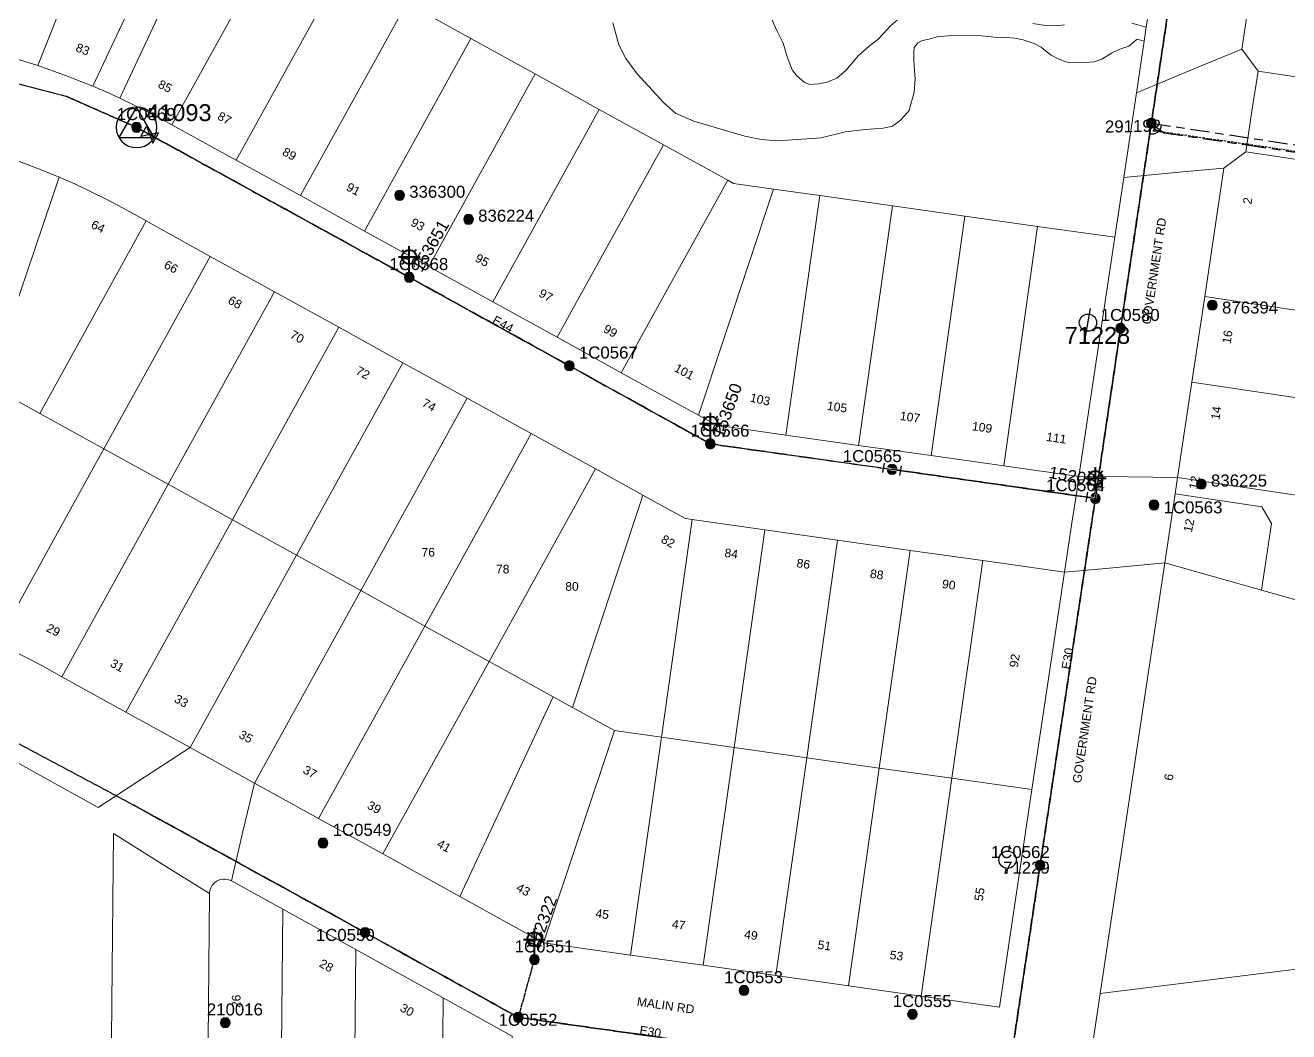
# Model space of a CAD drawing. Header units: metres. Extents: x 300268 to 302887, y 6172399 to 6173904.
# Drawn here: x 300697.5 to 300960.1, y 6173394.9 to 6173604.2 of the extents above; entities that cross this region are included whole.
import ezdxf
from ezdxf.enums import TextEntityAlignment as Align

# ---------------------------------------------------------------- set-up
doc = ezdxf.new("R2010")
doc.units = ezdxf.units.M
for name, pattern in [('Cable Exist OH', [1, 1, 0]), ('Cable Exist UG', [8.2, 4, -1.2, 1.8, -1.2]), ('DASHED', [0.75, 0.5, -0.25])]:
    doc.linetypes.add(name, pattern=pattern)
doc.layers.get('0').update_dxf_attribs({"color": 6})
doc.layers.add('Cadastre Land Parcels_SP_EXT', color=9, linetype='Continuous', lineweight=5)
doc.layers.add('Cadastre Roads_SP_EXT', color=9, linetype='Continuous', lineweight=5)
for name, color, linetype in [('Equip_LV_EXT', 7, 'Continuous'), ('Equip_SP_HV_EXT', 7, 'Continuous'), ('Equip_SP_SL_EXT', 7, 'Continuous'), ('Mains_HV_EXT', 7, 'Continuous'), ('Mains_LV_EXT', 7, 'Continuous'), ('Mains_SL_EXT', 7, 'Continuous'), ('Sub_SP_TR_HV_LV_EXT', 7, 'Continuous'), ('SupportsOH_SP_TR_HV_LV_SL_EXT', 7, 'Continuous')]:
    doc.layers.add(name, color=color, linetype=linetype)
doc.layers.add('UNKNOWN_FEATURES', color=1, linetype='DASHED', plot=False)
doc.styles.add('HVSW_LABEL', font='arial.ttf')
doc.styles.add('iecARIAL', font='arial.ttf', dxfattribs={"height": 2})
doc.styles.add('POLE_LABEL', font='arial.ttf')
doc.styles.get("Standard").update_dxf_attribs({"font": 'arial.ttf'})

# ---------------------------------------------------------------- blocks, each defined once
blk = doc.blocks.new('SUB_POLE_EXT')
blk.add_wipeout([(0, 4.22), (0.42, 4.2), (0.83, 4.14), (1.21, 4.05), (1.62, 3.9), (1.99, 3.72), (2.35, 3.51), (2.68, 3.26), (2.99, 2.99), (3.28, 2.66), (3.52, 2.34), (3.76, 1.92), (3.9, 1.62), (4.04, 1.23), (4.18, 0.63), (4.22, 0), (4.18, -0.61), (4.06, -1.15), (3.9, -1.62), (3.58, -2.24), (3.22, -2.73), (2.97, -3.01), (2.68, -3.26), (2.36, -3.5), (2, -3.72), (1.64, -3.89), (1.25, -4.03), (0.82, -4.14), (0.42, -4.2), (0, -4.22), (-0.41, -4.2), (-0.8, -4.15), (-1.21, -4.05), (-1.62, -3.9), (-1.99, -3.73), (-2.35, -3.51), (-2.68, -3.26), (-2.96, -3.02), (-3.23, -2.72), (-3.51, -2.35), (-3.71, -2.01), (-3.91, -1.6), (-4.05, -1.21), (-4.16, -0.76), (-4.22, -0.14), (-4.21, 0.39), (-4.14, 0.83), (-4.03, 1.27), (-3.9, 1.63), (-3.71, 2.02), (-3.5, 2.37), (-3.28, 2.67), (-2.99, 2.99), (-2.68, 3.27), (-2.33, 3.52), (-1.98, 3.73), (-1.63, 3.9), (-1.2, 4.05), (-0.78, 4.15), (-0.4, 4.21)])
blk.add_line((2.16, 0.48), (2.16, 0.48, 0))
blk.add_lwpolyline([(-4.22, 0, 1), (4.22, 0, 1)], format="xyb", close=True)
blk.add_lwpolyline([(2.14, 0.52), (0, 4.22), (-3.66, -2.11), (3.66, -2.11)], close=True)
for tag, height, flags, p in [('ASSET_NUM', 3.5, 8, (2, 2)), ('STREET_CODE', 0.2, 9, (1.5, 0)), ('CONSTRUCTED_VOLTAGE', 0.2, 9, (1.5, -0.2)), ('OPERATING_VOLTAGE', 0.2, 9, (1.5, -0.6)), ('OPERATED_BY', 0.2, 9, (1.5, -0.8)), ('ORIENTATION', 0.2, 9, (1.5, -1.2)), ('OWNED_BY', 0.2, 9, (1.5, -1.4)), ('SECONDARY_VOLTAGE', 0.2, 9, (1.5, -1.6)), ('STATE', 0.2, 9, (1.5, -1.8)), ('SUBSTATION_TYPE', 0.2, 9, (1.5, -2)), ('NO_PHASES', 0.2, 9, (1.5, -0.4)), ('MAINTAINED_BY', 0.2, 9, (1.5, -1)), ('USAGE', 0.2, 9, (1.5, -2.2)), ('LEGEND', 0.2, 9, (1.5, -2.4)), ('LOCATION', 0.2, 9, (1.5, -2.6)), ('STREETNAME', 0.2, 9, (1.5, -2.8)), ('SUBURB', 0.2, 9, (1.5, -3)), ('Z', 0.2, 1, (1.5, -3.4)), ('NOTES', 0.2, 9, (1.5, -3.2))]:
    blk.add_attdef(tag, text='', height=height, dxfattribs=dict(flags=flags)).set_placement(p, align=Align.MIDDLE_LEFT)
blk = doc.blocks.new('LV_OH_LINKS_DISTFUSE_EXT')
for p, q in [((0, 0), (0.96, 0)), ((3.84, 0), (4.8, 0))]:
    blk.add_line(p, q)
blk.add_lwpolyline([(3.84, -1.2), (3.84, 1.2), (0.96, -1.2), (0.96, 1.2)], close=True)
at = {"flags": 9}
for tag, p in [('ACTUAL_STATUS', (0, 0)), ('CONSTRUCTED_VOLTAGE', (0, -0.2)), ('OPERATING_VOLTAGE', (0, -0.6)), ('ORIENTATION', (0, -0.8)), ('OWNED_BY', (0, -1)), ('STATE', (0, -1.2)), ('SWITCH_TYPE', (0, -1.4)), ('NO_PHASES', (0, -0.4)), ('USAGE', (0, -1.6)), ('NOTES', (0, -1.8))]:
    blk.add_attdef(tag, text='', height=0.2, dxfattribs=at).set_placement(p, align=Align.MIDDLE_LEFT)
at = {"flags": 1}
blk.add_attdef('Z', (0, 0), '', height=0.2, dxfattribs=at)
blk = doc.blocks.new('SL_LANTERN_EXT')
at = {"lineweight": 40}
for p, q in [((-1.46, 5.68), (-1.06, 5.28)), ((0, 1.97), (0, 6.47)), ((1.46, 5.68), (1.06, 5.28)), ((-2.25, 4.22), (2.25, 4.22)), ((-1.46, 2.76), (-1.06, 3.16)), ((0, 0), (0, 2.72)), ((1.46, 2.76), (1.06, 3.16))]:
    blk.add_line(p, q, dxfattribs=at)
blk.add_circle((0, 4.22), 1.5, dxfattribs=at)
at = {"style": 'iecARIAL', "flags": 8}
blk.add_attdef('ASSET_NUM', (1.5, 1.5), '', height=2.5, dxfattribs=at)
for tag, p, height, flags in [('OPERATING_VOLTAGE', (0.98, -1.65), 0.2, 9), ('ORIENTATION', (0.98, -1.85), 0.2, 9), ('OWNED_BY', (0.98, -2.05), 0.2, 9), ('STATE', (0.98, -2.25), 0.2, 9), ('CONSTRUCTED_VOLTAGE', (0.98, -0.65), 0.2, 9), ('CONTROL_TYPE', (0.98, -0.85), 0.2, 9), ('LANTERN_PURPOSE', (0.98, -1.05), 0.2, 9), ('LANTERN_TYPE', (0.98, -1.25), 0.2, 9), ('NO_PHASES', (0.98, -1.45), 0.2, 9), ('USAGE', (0.98, -2.45), 0.2, 9), ('CEXIST', (0.98, -2.65), 0.2, 9), ('LNUMBER', (2.18, -3.25), 2.5, 8), ('CNEW', (0.98, -2.85), 0.2, 9), ('CNUMBER', (0.98, -3.05), 0.2, 9), ('CREMOVE', (0.98, -3.25), 0.2, 9), ('CREPLACE', (0.98, -3.45), 0.2, 9), ('LKINGHEIGHT', (0.98, -3.65), 0.2, 9), ('LBRACKET', (0.98, -3.85), 0.2, 9), ('LBRACKETVOCAB', (0.98, -4.05), 0.2, 9), ('LCATEGORY', (0.98, -4.25), 0.2, 9), ('LCHARGE1', (0.98, -4.45), 0.2, 9), ('LCHARGE1PERCENT', (0.98, -4.65), 0.2, 9), ('LCHARGE2', (0.98, -4.85), 0.2, 9), ('LCHARGE2PERCENT', (0.98, -5.05), 0.2, 9), ('LCHARGE3', (0.98, -5.25), 0.2, 9), ('LCHARGE3PERCENT', (0.98, -5.45), 0.2, 9), ('LEXIST', (0.98, -5.65), 0.2, 9), ('LLAMP', (0.98, -5.85), 0.2, 9), ('LLAMPVOCAB', (0.98, -6.05), 0.2, 9), ('LMAST', (0.98, -6.25), 0.2, 9), ('LMASTVOCAB', (0.98, -6.45), 0.2, 9), ('LNEW', (0.98, -6.65), 0.2, 9), ('LANTNUMBER', (0.98, -6.85), 0.2, 9), ('LOUTREACH', (0.98, -7.25), 0.2, 9), ('LOUTREACHVOCAB', (0.98, -7.45), 0.2, 9), ('LRATECODE', (0.98, -7.65), 0.2, 9), ('LREMOVE', (0.98, -7.85), 0.2, 9), ('LREPLACE', (0.98, -8.05), 0.2, 9), ('STREETNAME', (0.98, -9.25), 0.2, 9), ('SUBURB', (0.98, -9.45), 0.2, 1), ('LTYPE', (0.98, -8.25), 0.2, 9), ('LTYPEVOCAB', (0.98, -8.45), 0.2, 9), ('LEGEND', (0.98, -8.65), 0.2, 9), ('LOCATION', (0.98, -8.85), 0.2, 9), ('NOTES', (0.98, -9.05), 0.2, 9)]:
    blk.add_attdef(tag, p, '', height=height, dxfattribs=dict(flags=flags))
blk = doc.blocks.new('POLE_EXT')
blk.add_hatch(color=256).paths.add_polyline_path([(-1, 0, 1), (1, 0, 1)])
blk.add_lwpolyline([(-1, 0, 1), (1, 0, 1)], format="xyb", close=True)
for tag, height, flags, p in [('pNumber', 2.5, 8, (-17.84, 2.07)), ('OWNED_BY', 0.2, 9, (1.35, -0.4)), ('SPECIAL_USE', 0.2, 9, (1.35, -0.8)), ('STATE', 0.2, 9, (1.35, -1)), ('cLV', 0.2, 9, (1.35, -1.4)), ('hDepth', 0.2, 9, (1.35, -1.6)), ('hDia', 0.2, 9, (1.35, -1.8)), ('cHV', 0.2, 9, (1.35, -2)), ('PARENT', 0.2, 9, (1.35, -0.6)), ('USAGE', 0.2, 9, (1.35, -1.2)), ('LBRACKET', 0.2, 9, (1.35, -2.2)), ('LExisting', 0.2, 9, (1.35, -2.4)), ('LANTNUMBER', 0.2, 9, (1.35, -2.6)), ('cLinedev', 0.2, 9, (1.35, -3.4)), ('pExisting', 0.2, 9, (1.35, -3.8)), ('pFooting', 0.2, 9, (1.35, -4.4)), ('pNew', 0.2, 9, (1.35, -4.6)), ('pRelocate', 0.2, 9, (1.35, -5)), ('pRemove', 0.2, 9, (1.35, -5.2)), ('LOther', 0.2, 9, (1.35, -2.8)), ('LRemove', 0.2, 9, (1.35, -3)), ('LEGEND', 0.2, 9, (1.35, -3.2)), ('LOCATION', 0.2, 9, (1.35, -3.6)), ('PFNUMBER', 0.2, 9, (1.35, -4)), ('NEWPFNUMBER', 0.2, 9, (1.35, -4.2)), ('pReplace', 0.2, 9, (1.35, -5.4)), ('pStay', 0.2, 9, (1.35, -5.6)), ('pType', 0.2, 9, (1.35, -5.8)), ('cspan', 0.2, 9, (1.35, -6)), ('STREETNAME', 0.2, 9, (1.35, -6.2)), ('SUBURB', 0.2, 9, (1.35, -6.4)), ('OPERATED_BY', 0.2, 9, (1.36, -7.01)), ('NOTES', 0.2, 9, (1.35, -6.6)), ('MAINTAINED_BY', 0.2, 9, (1.36, -6.81))]:
    blk.add_attdef(tag, text='', height=height, dxfattribs=dict(flags=flags)).set_placement(p, align=Align.MIDDLE_LEFT)
at = {"style": 'POLE_LABEL'}
for tag, height, flags, p in [('ASSET_NUM', 2.5, 8, (2, 2)), ('STRUCTURE_PLANT_NUMBER', 0.2, 9, (1.35, 0.03)), ('STREET_CODE', 0.2, 9, (1.35, -0.2))]:
    blk.add_attdef(tag, text='', height=height, dxfattribs=dict(at, flags=flags)).set_placement(p, align=Align.MIDDLE_LEFT)
at = {"flags": 1}
blk.add_attdef('Z', (1.35, -7.33), '', height=0.2, dxfattribs=at)
blk = doc.blocks.new('HV_ABS_OPEN_EXT')
for p, q in [((-3, 6.87), (-1.8, 6.87)), ((1.8, 6.87), (3, 6.87))]:
    blk.add_line(p, q)
blk.add_circle((0, 6.87), 1.8)
for tag, height, flags, p in [('ASSET_NUM', 2.5, 8, (2, 2)), ('STREET_CODE', 0.2, 9, (1.5, 0)), ('ACTUAL_STATUS', 0.2, 9, (1.5, -0.2)), ('CONSTRUCTED_VOLTAGE', 0.2, 9, (1.5, -0.4)), ('OPERATING_VOLTAGE', 0.2, 9, (1.5, -0.8)), ('ORIENTATION', 0.2, 9, (1.5, -1)), ('OWNED_BY', 0.2, 9, (1.5, -1.2)), ('STATE', 0.2, 9, (1.5, -1.4)), ('SWITCH_TYPE', 0.2, 9, (1.5, -1.6)), ('STREETNAME', 0.2, 9, (1.5, -2.4)), ('SUBURB', 0.2, 9, (1.5, -2.6)), ('NO_PHASES', 0.2, 9, (1.5, -0.6)), ('USAGE', 0.2, 9, (1.5, -1.8)), ('LEGEND', 0.2, 9, (1.5, -2)), ('LOCATION', 0.2, 9, (1.5, -2.2)), ('OPERATED_BY', 0.2, 9, (1.5, -3.2)), ('Z', 0.2, 1, (1.5, -3.6)), ('NOTES', 0.2, 9, (1.5, -2.8)), ('MAINTAINED_BY', 0.2, 9, (1.5, -3)), ('LABEL_ALIGNMENT', 0.2, 9, (1.5, -3.4))]:
    blk.add_attdef(tag, text='', height=height, dxfattribs=dict(flags=flags)).set_placement(p, align=Align.MIDDLE_LEFT)
blk = doc.blocks.new('HV_ABS_CLOSED_EXT')
blk.add_line((-3, 6.87), (3, 6.87))
blk.add_circle((0, 6.87), 1.8)
at = {"style": 'HVSW_LABEL'}
for tag, height, flags, p in [('ASSET_NUM', 3.5, 8, (2, 2)), ('STREET_CODE', 0.2, 9, (0, -0.2))]:
    blk.add_attdef(tag, text='', height=height, dxfattribs=dict(at, flags=flags)).set_placement(p, align=Align.MIDDLE_LEFT)
at = {"flags": 1}
blk.add_attdef('Z', (0, 0), '', height=0.2, dxfattribs=at)
at = {"flags": 9}
for tag, p in [('ACTUAL_STATUS', (0, -0.4)), ('CONSTRUCTED_VOLTAGE', (0, -0.6)), ('OPERATING_VOLTAGE', (0, -1)), ('ORIENTATION', (0, -1.2)), ('OWNED_BY', (0, -1.4)), ('STATE', (0, -1.6)), ('SWITCH_TYPE', (0, -1.8)), ('STREETNAME', (0, -2.6)), ('NO_PHASES', (0, -0.8)), ('USAGE', (0, -2)), ('LEGEND', (0, -2.2)), ('LOCATION', (0, -2.4)), ('SUBURB', (0, -2.8)), ('NOTES', (0, -3))]:
    blk.add_attdef(tag, text='', height=0.2, dxfattribs=at).set_placement(p, align=Align.MIDDLE_LEFT)
blk = doc.blocks.new('End Shackle_EXT')
blk.add_wipeout([(0, 0.25), (1.81, 0.25), (1.82, -0.25), (0, -0.25)])
blk.add_line((1.81, -1), (1.81, 1))
at = {"flags": 1}
blk.add_attdef('Z', (0, 0), '', height=0.2, dxfattribs=at)
at = {"flags": 9}
for tag, p in [('CONNECTOR_TYPE', (0, 0)), ('CONSTRUCTED_VOLTAGE', (0, -0.2)), ('OPERATING_VOLTAGE', (0, -0.6)), ('ORIENTATION', (0, -0.8)), ('OWNED_BY', (0, -1)), ('STATE', (0, -1.2)), ('NO_PHASES', (0, -0.4)), ('USAGE', (0, -1.4)), ('NOTES', (0, -1.6))]:
    blk.add_attdef(tag, text='', height=0.2, dxfattribs=at).set_placement(p, align=Align.MIDDLE_LEFT)

msp = doc.modelspace()

# ---------------------------------------------------------------- linework, layer by layer
at = {"layer": 'Cadastre Land Parcels_SP_EXT', "linetype": 'Continuous'}
for points in [[(300957.25, 6173645.2), (300950.35, 6173599.22), (300953.71, 6173594.67), (301003.16, 6173587.26)], [(300927.5, 6173604.67), (300930.48, 6173603.82), (300931.57, 6173611.09)], [(300776.8, 6173608.83), (300790.14, 6173601.46), (300803.48, 6173594.09), (300816.82, 6173586.72), (300830.16, 6173579.35), (300843.5, 6173571.98), (300844.69, 6173571.33), (300853, 6173570.15), (300862.63, 6173568.79), (300877.72, 6173566.66), (300892.8, 6173564.52), (300907.89, 6173562.39), (300923.94, 6173560.12), (300925.81, 6173572.59), (300928.44, 6173590.19), (300930.05, 6173600.9), (300928.57, 6173601.3), (300926.9, 6173599.87), (300925.01, 6173599.24), (300923.23, 6173598.4), (300921.26, 6173597.17), (300919.67, 6173596.64), (300917.57, 6173596.5), (300916.08, 6173596.37), (300914.07, 6173596.53), (300912.16, 6173597.2), (300910.75, 6173597.97), (300909.64, 6173598.84), (300908.62, 6173599.63), (300907.21, 6173600.4), (300904.9, 6173601.15), (300903.19, 6173601.52), (300901.29, 6173601.68), (300898.89, 6173601.74), (300896.29, 6173601.99), (300893.59, 6173602.14), (300890.1, 6173602.07), (300887, 6173601.81), (300885.12, 6173601.28), (300883.92, 6173601.05), (300883.03, 6173600.54), (300882.25, 6173599.62), (300882.17, 6173598.43), (300882.2, 6173596.93), (300882.34, 6173594.73), (300882.48, 6173593.04), (300882.23, 6173590.33), (300881.58, 6173587.83), (300881.2, 6173586.52), (300880.22, 6173585.4), (300879.34, 6173584.39), (300877.77, 6173583.26), (300875.78, 6173582.82), (300872.09, 6173582.55), (300868, 6173582.07), (300862.93, 6173580.78), (300853.95, 6173580.21), (300850.45, 6173580.44), (300847.04, 6173581.18), (300843.72, 6173582.11), (300836.49, 6173584.27), (300832.67, 6173585.9), (300830.23, 6173588.05), (300824.72, 6173594.14), (300822.36, 6173597.29), (300820.91, 6173600.16), (300819.62, 6173604.73)], [(300852.74, 6173605.26), (300853.78, 6173602.98), (300855.03, 6173600.51), (300855.88, 6173597.63), (300856.93, 6173594.95), (300857.85, 6173593.67), (300859.38, 6173592.39), (300860.58, 6173591.92), (300862.38, 6173592.05), (300864.17, 6173592.38), (300866.16, 6173593.22), (300868.12, 6173594.86), (300870.66, 6173597.9), (300872.93, 6173599.84), (300874.7, 6173601.28), (300875.87, 6173602.5), (300877.24, 6173604.02), (300878.72, 6173605.25)], [(300906.91, 6173604.58), (300909.52, 6173604.13), (300911.62, 6173604.07), (300913.52, 6173604.31)]]:
    msp.add_lwpolyline(points, dxfattribs=at)
for points in [[(300731.45, 6173633.88), (300718.11, 6173641.25), (300700.14, 6173595.85), (300705.86, 6173593.74), (300711.54, 6173591.52), (300731.45, 6173633.88)], [(300776.8, 6173608.83), (300763.46, 6173616.2), (300741.35, 6173576.17), (300754.69, 6173568.8), (300776.8, 6173608.83)], [(300790.14, 6173601.46), (300776.8, 6173608.83), (300754.69, 6173568.8), (300768.03, 6173561.43), (300790.14, 6173601.46)], [(300803.48, 6173594.09), (300790.14, 6173601.46), (300768.03, 6173561.43), (300781.37, 6173554.07), (300803.48, 6173594.09)], [(300816.82, 6173586.72), (300803.48, 6173594.09), (300781.37, 6173554.07), (300794.71, 6173546.7), (300816.82, 6173586.72)], [(300830.16, 6173579.35), (300816.82, 6173586.72), (300794.71, 6173546.7), (300808.05, 6173539.33), (300830.16, 6173579.35)], [(300843.5, 6173571.98), (300830.16, 6173579.35), (300808.05, 6173539.33), (300821.39, 6173531.96), (300843.5, 6173571.98)], [(300971.47, 6173574.82), (300951.19, 6173577.86), (300946.64, 6173574.5), (300942.64, 6173547.79), (300962.42, 6173544.83), (300971.47, 6173574.82)], [(300722.64, 6173563.53), (300720.93, 6173564.5), (300717.73, 6173566.27), (300714.5, 6173567.96), (300711.24, 6173569.59), (300707.93, 6173571.15), (300704.59, 6173572.63), (300689.87, 6173529.4), (300700.54, 6173523.51), (300722.64, 6173563.53)], [(300853, 6173570.15), (300844.69, 6173571.33), (300843.5, 6173571.98), (300821.39, 6173531.96), (300837.4, 6173523.12), (300853, 6173570.15)], [(300862.63, 6173568.79), (300853, 6173570.15), (300837.4, 6173523.12), (300841.19, 6173521.03), (300855.59, 6173518.99), (300862.63, 6173568.79)], [(300877.72, 6173566.66), (300862.63, 6173568.79), (300855.59, 6173518.99), (300870.68, 6173516.86), (300877.72, 6173566.66)], [(300892.8, 6173564.52), (300877.72, 6173566.66), (300870.68, 6173516.86), (300885.77, 6173514.73), (300892.8, 6173564.52)], [(300735.98, 6173556.16), (300722.64, 6173563.53), (300700.54, 6173523.51), (300713.88, 6173516.14), (300735.98, 6173556.16)], [(300907.89, 6173562.39), (300892.8, 6173564.52), (300885.77, 6173514.73), (300900.86, 6173512.59), (300907.89, 6173562.39)], [(300923.94, 6173560.12), (300907.89, 6173562.39), (300900.86, 6173512.59), (300916.49, 6173510.38), (300923.94, 6173560.12)], [(300749.32, 6173548.79), (300735.98, 6173556.16), (300713.88, 6173516.14), (300727.22, 6173508.77), (300749.32, 6173548.79)], [(300741.78, 6173503.61), (300762.66, 6173541.42), (300749.32, 6173548.79), (300727.22, 6173508.77), (300736.83, 6173503.46), (300740.56, 6173501.4), (300741.78, 6173503.61)], [(300977.25, 6173542.61), (300962.42, 6173544.83), (300942.64, 6173547.79), (300939.97, 6173529.99), (300970.63, 6173525.4), (300977.25, 6173542.61)], [(300759.39, 6173503.97), (300776, 6173534.05), (300762.66, 6173541.42), (300741.78, 6173503.61), (300740.56, 6173501.4), (300753.9, 6173494.03), (300759.39, 6173503.97)], [(300777, 6173504.35), (300789.34, 6173526.69), (300776, 6173534.05), (300759.39, 6173503.97), (300753.9, 6173494.03), (300767.24, 6173486.67), (300777, 6173504.35)], [(300970.16, 6173508.05), (300970.63, 6173525.4), (300939.97, 6173529.99), (300937.01, 6173510.21), (300953.76, 6173507.7), (300970.09, 6173505.25), (300970.16, 6173508.05)], [(300794.59, 6173504.68), (300802.68, 6173519.32), (300789.34, 6173526.69), (300777, 6173504.35), (300767.24, 6173486.67), (300780.58, 6173479.3), (300794.59, 6173504.68)], [(300812.19, 6173505.02), (300816.02, 6173511.95), (300802.68, 6173519.32), (300794.59, 6173504.68), (300780.58, 6173479.3), (300793.92, 6173471.93), (300812.19, 6173505.02)], [(300724.09, 6173503.11), (300727.22, 6173508.77), (300713.88, 6173516.14), (300706.54, 6173502.85), (300691.56, 6173475.72), (300694.73, 6173474.26), (300697.88, 6173472.7), (300700.99, 6173471.08), (300705.1, 6173468.75), (300724.09, 6173503.11)], [(300825.47, 6173505.22), (300825.89, 6173506.49), (300816.02, 6173511.95), (300812.19, 6173505.02), (300793.92, 6173471.93), (300807.26, 6173464.56), (300811.26, 6173462.35), (300825.47, 6173505.22)], [(300740.56, 6173501.4), (300736.83, 6173503.46), (300727.22, 6173508.77), (300724.09, 6173503.11), (300705.1, 6173468.75), (300718.45, 6173461.38), (300740.56, 6173501.4)], [(300970.09, 6173505.25), (300953.76, 6173507.7), (300937.01, 6173510.21), (300936.49, 6173506.75), (300954.52, 6173504.05), (300956.53, 6173500.6), (300954.45, 6173486.76), (300969.48, 6173482.54), (300970.09, 6173505.25)], [(300836.14, 6173501.43), (300834.7, 6173501.63), (300828.07, 6173505.29), (300825.89, 6173506.49), (300825.47, 6173505.22), (300811.26, 6173462.35), (300819.96, 6173457.54), (300829.74, 6173456.16), (300836.14, 6173501.43)], [(300956.53, 6173500.6), (300954.52, 6173504.05), (300936.49, 6173506.75), (300934.34, 6173492.41), (300954.45, 6173486.76), (300956.53, 6173500.6)], [(300753.9, 6173494.03), (300740.56, 6173501.4), (300718.45, 6173461.38), (300731.79, 6173454.01), (300753.9, 6173494.03)], [(300851.23, 6173499.29), (300836.14, 6173501.43), (300829.74, 6173456.16), (300844.83, 6173454.03), (300851.23, 6173499.29)], [(300866.32, 6173497.16), (300851.23, 6173499.29), (300844.83, 6173454.03), (300859.92, 6173451.89), (300866.32, 6173497.16)], [(300881.41, 6173495.03), (300866.32, 6173497.16), (300859.92, 6173451.89), (300875.01, 6173449.76), (300881.41, 6173495.03)], [(300896.5, 6173492.89), (300881.41, 6173495.03), (300875.01, 6173449.76), (300890.1, 6173447.63), (300896.5, 6173492.89)], [(300767.24, 6173486.67), (300753.9, 6173494.03), (300731.79, 6173454.01), (300745.13, 6173446.64), (300767.24, 6173486.67)], [(300913.51, 6173490.49), (300896.5, 6173492.89), (300890.1, 6173447.63), (300906.74, 6173445.27), (300913.51, 6173490.49)], [(301030.84, 6173416.57), (301031.03, 6173417.83), (301034, 6173437.61), (301037.34, 6173459.91), (301037.85, 6173463.33), (301016.65, 6173469.28), (300984.88, 6173478.21), (300969.48, 6173482.54), (300954.45, 6173486.76), (300934.34, 6173492.41), (300920.91, 6173402.89), (301030.84, 6173416.57)], [(300780.58, 6173479.3), (300767.24, 6173486.67), (300745.13, 6173446.64), (300758.47, 6173439.27), (300780.58, 6173479.3)], [(300793.92, 6173471.93), (300780.58, 6173479.3), (300758.47, 6173439.27), (300771.81, 6173431.91), (300793.92, 6173471.93)], [(300807.26, 6173464.56), (300793.92, 6173471.93), (300771.81, 6173431.91), (300787.82, 6173423.06), (300807.26, 6173464.56)], [(300819.96, 6173457.54), (300811.26, 6173462.35), (300807.26, 6173464.56), (300787.82, 6173423.06), (300805.22, 6173413.45), (300819.96, 6173457.54)], [(300829.74, 6173456.16), (300819.96, 6173457.54), (300805.22, 6173413.45), (300823.33, 6173410.89), (300829.74, 6173456.16)], [(300844.83, 6173454.03), (300829.74, 6173456.16), (300823.33, 6173410.89), (300838.42, 6173408.76), (300844.83, 6173454.03)], [(300859.92, 6173451.89), (300844.83, 6173454.03), (300838.42, 6173408.76), (300853.51, 6173406.62), (300859.92, 6173451.89)], [(300875.01, 6173449.76), (300859.92, 6173451.89), (300853.51, 6173406.62), (300868.61, 6173404.49), (300875.01, 6173449.76)], [(300890.1, 6173447.63), (300875.01, 6173449.76), (300868.61, 6173404.49), (300883.69, 6173402.36), (300890.1, 6173447.63)], [(300906.74, 6173445.27), (300890.1, 6173447.63), (300883.69, 6173402.36), (300899.97, 6173400.06), (300906.74, 6173445.27)], [(300751.04, 6173420.39), (300740.35, 6173426.29), (300740.08, 6173426.43), (300739.79, 6173426.54), (300739.49, 6173426.62), (300739.04, 6173426.68), (300738.58, 6173426.67), (300738.12, 6173426.59), (300737.68, 6173426.44), (300737.27, 6173426.23), (300736.79, 6173425.85), (300736.39, 6173425.39), (300736.09, 6173424.85), (300735.9, 6173424.27), (300735.84, 6173423.66), (300735.29, 6173370.26), (300750.53, 6173370.1), (300751.04, 6173420.39)], [(300766.2, 6173412.02), (300751.04, 6173420.39), (300750.53, 6173370.1), (300765.77, 6173369.95), (300766.2, 6173412.02)], [(301014.57, 6173308.05), (301020.88, 6173350.08), (301025.1, 6173378.28), (301028.07, 6173398.06), (301030.84, 6173416.57), (300920.91, 6173402.89), (300917.3, 6173378.6), (300906.19, 6173303.89), (300905.37, 6173298.37), (300908.77, 6173294.88), (301014.57, 6173308.05)], [(300784.39, 6173401.98), (300766.2, 6173412.02), (300765.77, 6173369.95), (300784.06, 6173369.76), (300784.39, 6173401.98)], [(300798.76, 6173325.59), (300798.74, 6173394.05), (300784.39, 6173401.98), (300784.06, 6173369.76), (300783.9, 6173354.52), (300783.75, 6173339.28), (300783.59, 6173324.05), (300798.76, 6173325.59)]]:
    msp.add_lwpolyline(points, close=True, dxfattribs=at)
at = {"layer": 'Cadastre Roads_SP_EXT', "linetype": 'Continuous'}
for p, q in [((300920.91, 6173402.89), (300934.34, 6173492.41)), ((300934.34, 6173492.41), (300922.1, 6173491.28)), ((300913.51, 6173490.49), (300906.74, 6173445.27)), ((300922.1, 6173491.28), (300913.51, 6173490.49)), ((300745.13, 6173446.64), (300742.77, 6173436.6)), ((300758.47, 6173439.27), (300745.13, 6173446.64)), ((300906.74, 6173445.27), (300899.97, 6173400.06)), ((300771.81, 6173431.91), (300758.47, 6173439.27)), ((300742.77, 6173436.6), (300740.35, 6173426.29)), ((300787.82, 6173423.06), (300771.81, 6173431.91)), ((300740.35, 6173426.29), (300751.04, 6173420.39)), ((300805.22, 6173413.45), (300787.82, 6173423.06)), ((300751.04, 6173420.39), (300766.2, 6173412.02)), ((300823.33, 6173410.89), (300805.22, 6173413.45)), ((300766.2, 6173412.02), (300784.39, 6173401.98)), ((300838.42, 6173408.76), (300823.33, 6173410.89)), ((300853.51, 6173406.62), (300838.42, 6173408.76)), ((300868.61, 6173404.49), (300853.51, 6173406.62)), ((300883.69, 6173402.36), (300868.61, 6173404.49)), ((300784.39, 6173401.98), (300798.74, 6173394.05)), ((300899.97, 6173400.06), (300883.69, 6173402.36))]:
    msp.add_line(p, q, dxfattribs=at)
for points in [[(300941.1, 6173595.41), (300950.35, 6173599.22), (300957.25, 6173645.2), (300946.53, 6173651.5), (300938.34, 6173656.31), (300931.57, 6173611.09), (300930.48, 6173603.82), (300930.05, 6173600.9), (300928.44, 6173590.19), (300941.1, 6173595.41)], [(300939.97, 6173529.99), (300942.64, 6173547.79), (300946.64, 6173574.5), (300938.05, 6173573.71), (300925.81, 6173572.59), (300923.94, 6173560.12), (300916.49, 6173510.38), (300926.64, 6173510.3), (300937.01, 6173510.21), (300939.97, 6173529.99)]]:
    msp.add_lwpolyline(points, close=True, dxfattribs=at)
for points in [[(301003.16, 6173587.26), (300953.71, 6173594.67), (300952.46, 6173586.34), (300951.19, 6173577.86), (300971.47, 6173574.82)], [(300691.29, 6173453.39), (300700.72, 6173448.19), (300712.69, 6173441.57), (300720.94, 6173446.94), (300731.79, 6173454.01), (300718.45, 6173461.38), (300705.1, 6173468.75), (300705.1, 6173468.75), (300700.99, 6173471.08), (300697.88, 6173472.7), (300694.73, 6173474.26)], [(300734.21, 6173263.58), (300734.36, 6173278.82), (300734.52, 6173294.06), (300734.67, 6173309.3), (300734.83, 6173324.54), (300734.98, 6173339.78), (300735.14, 6173355.02), (300735.29, 6173370.26), (300735.84, 6173423.66), (300727.23, 6173429.04), (300715.84, 6173436.17), (300715.49, 6173400.94), (300715.34, 6173385.7), (300715.18, 6173370.46), (300715.03, 6173355.22), (300714.88, 6173339.98), (300714.73, 6173324.74), (300714.57, 6173309.5), (300714.42, 6173294.26), (300714.27, 6173279.03), (300714.12, 6173263.79)]]:
    msp.add_lwpolyline(points, dxfattribs=at)
at = {"layer": 'Mains_HV_EXT', "linetype": 'Cable Exist OH'}
for points in [[(300931.54, 6173583.84), (300935.93, 6173613.16), (300942.95, 6173659.95)], [(300925.15, 6173541.22), (300931.54, 6173583.84)], [(300849.43, 6173390.95), (300800, 6173397.92), (300768.14, 6173415.57), (300719.88, 6173442.15), (300684.8, 6173460.86), (300639.91, 6173470.71)], [(300901.54, 6173383.53), (300908.43, 6173429.55)]]:
    msp.add_lwpolyline(points, dxfattribs=at)
at = {"layer": 'Mains_HV_EXT', "linetype": 'Continuous'}
msp.add_lwpolyline([(300931.21, 6173581.66, 0.460473), (300933.67, 6173583.5)], format="xyb", dxfattribs=at)
at = {"layer": 'Mains_HV_EXT', "linetype": 'Cable Exist UG'}
msp.add_lwpolyline([(300931.54, 6173583.84), (300989.69, 6173575.1), (301002.19, 6173573.19), (301007.66, 6173571.87), (301010.68, 6173570.76), (301013.2, 6173569.62), (301016.39, 6173567.87), (301018.9, 6173566.2), (301021.71, 6173564.04), (301025.36, 6173560.53), (301030.16, 6173554.36), (301046.41, 6173535.4), (301055.06, 6173523.33)], dxfattribs=at)
at = {"layer": 'Mains_LV_EXT', "linetype": 'Cable Exist OH'}
for points in [[(300925.15, 6173541.22), (300931.54, 6173583.84), (300935.93, 6173613.16), (300942.95, 6173659.95)], [(300777.31, 6173551.81), (300810.58, 6173533.41)], [(300810.58, 6173533.41), (300839.9, 6173517.17)], [(300768.14, 6173415.57), (300719.88, 6173442.15)], [(300800, 6173397.92), (300768.14, 6173415.57)], [(300849.43, 6173390.95), (300800, 6173397.92)]]:
    msp.add_lwpolyline(points, dxfattribs=at)
at = {"layer": 'Mains_SL_EXT', "linetype": 'Cable Exist OH'}
for points in [[(300935.93, 6173613.16), (300931.54, 6173583.84)], [(300777.31, 6173551.81), (300810.58, 6173533.41), (300839.9, 6173517.17)], [(300719.88, 6173442.15), (300768.14, 6173415.57), (300800.03, 6173397.91)], [(300800.03, 6173397.91), (300803.34, 6173409.93)], [(300800.03, 6173397.91), (300849.43, 6173390.95), (300901.54, 6173383.53)]]:
    msp.add_lwpolyline(points, dxfattribs=at)
at = {"layer": 'Mains_SL_EXT', "linetype": 'Cable Exist UG'}
msp.add_lwpolyline([(300931.54, 6173583.84), (300934.14, 6173581.85), (300951.41, 6173579.33), (300951.41, 6173579.33), (300969.58, 6173576.61), (300971.75, 6173576.81)], dxfattribs=at)
at = {"layer": 'UNKNOWN_FEATURES'}
msp.add_lwpolyline([(300931.54, 6173583.84, 0.280342), (300933.26, 6173582.15), (300933.26, 6173582.15), (300951.43, 6173579.53), (300971.64, 6173576.51)], format="xyb", dxfattribs=at)

# ---------------------------------------------------------------- block references
at = {"layer": 'Equip_SP_HV_EXT'}
ref = msp.add_blockref('HV_ABS_CLOSED_EXT', (300925.15, 6173541.22), dxfattribs=dict(at, rotation=80.33332100925192))
ref.add_attrib('ASSET_NUM', '71228', dxfattribs={"layer": '0', "height": 3.5, "style": 'HVSW_LABEL'}).set_placement((300927.15, 6173541.47), align=Align.TOP_RIGHT)
ref = msp.add_blockref('HV_ABS_OPEN_EXT', (300908.43, 6173429.55), dxfattribs=dict(at, rotation=80.39934756842597))
ref.add_attrib('ASSET_NUM', '71229', dxfattribs={"layer": '0', "height": 2.5}).set_placement((300910.43, 6173430.3), align=Align.TOP_RIGHT)
at = {"layer": 'Equip_SP_SL_EXT'}
ref = msp.add_blockref('SL_LANTERN_EXT', (300777.31, 6173551.81), dxfattribs=at)
ref.add_attrib('ASSET_NUM', '153651', dxfattribs={"layer": '0', "height": 2.5, "rotation": 60.0241, "style": 'iecARIAL'}).set_placement((300778.81, 6173553.31), align=Align.MIDDLE_LEFT)
ref = msp.add_blockref('SL_LANTERN_EXT', (300839.9, 6173517.17), dxfattribs=at)
ref.add_attrib('ASSET_NUM', '153650', dxfattribs={"layer": '0', "height": 2.5, "rotation": 70.0282, "style": 'iecARIAL'}).set_placement((300841.4, 6173518.67), align=Align.MIDDLE_LEFT)
ref = msp.add_blockref('SL_LANTERN_EXT', (300919.91, 6173505.83), dxfattribs=at)
ref.add_attrib('ASSET_NUM', '152023', dxfattribs={"layer": '0', "height": 2.5, "rotation": 349.996, "style": 'iecARIAL'}).set_placement((300921.41, 6173507.33), align=Align.BOTTOM_RIGHT)
ref = msp.add_blockref('SL_LANTERN_EXT', (300803.34, 6173409.93), dxfattribs=at)
ref.add_attrib('ASSET_NUM', '152322', dxfattribs={"layer": '0', "height": 2.5, "rotation": 70.0282, "style": 'iecARIAL'}).set_placement((300804.84, 6173411.43), align=Align.BOTTOM_LEFT)
at = {"layer": 'Sub_SP_TR_HV_LV_EXT'}
ref = msp.add_blockref('SUB_POLE_EXT', (300720.64, 6173582.99), dxfattribs=at)
ref.add_attrib('ASSET_NUM', '41093', dxfattribs={"layer": '0', "height": 3.5}).set_placement((300722.64, 6173583.24), align=Align.BOTTOM_LEFT)
at = {"layer": 'SupportsOH_SP_TR_HV_LV_SL_EXT'}
ref = msp.add_blockref('POLE_EXT', (300931.54, 6173583.84), dxfattribs=at)
ref.add_attrib('ASSET_NUM', '291192', dxfattribs={"layer": '0', "height": 2.5, "rotation": 1, "style": 'POLE_LABEL'}).set_placement((300933.54, 6173584.59), align=Align.TOP_RIGHT)
ref = msp.add_blockref('POLE_EXT', (300775.31, 6173568.85), dxfattribs=at)
ref.add_attrib('ASSET_NUM', '336300', dxfattribs={"layer": '0', "height": 2.5, "style": 'POLE_LABEL'}).set_placement((300777.31, 6173569.6), align=Align.MIDDLE_LEFT)
ref = msp.add_blockref('POLE_EXT', (300789.64, 6173563.86), dxfattribs=at)
ref.add_attrib('ASSET_NUM', '836224', dxfattribs={"layer": '0', "height": 2.5, "style": 'POLE_LABEL'}).set_placement((300791.64, 6173564.61), align=Align.MIDDLE_LEFT)
ref = msp.add_blockref('POLE_EXT', (300777.31, 6173551.81), dxfattribs=at)
ref.add_attrib('ASSET_NUM', '1C0568', dxfattribs={"layer": '0', "height": 2.5, "style": 'POLE_LABEL'}).set_placement((300779.31, 6173552.56), align=Align.BOTTOM_CENTER)
ref = msp.add_blockref('POLE_EXT', (300925.15, 6173541.22), dxfattribs=at)
ref.add_attrib('ASSET_NUM', '1C0580', dxfattribs={"layer": '0', "height": 2.5, "style": 'POLE_LABEL'}).set_placement((300927.15, 6173541.97), align=Align.BOTTOM_CENTER)
ref = msp.add_blockref('POLE_EXT', (300944.23, 6173546.01), dxfattribs=at)
ref.add_attrib('ASSET_NUM', '876394', dxfattribs={"layer": '0', "height": 2.5, "style": 'POLE_LABEL'}).set_placement((300946.23, 6173546.76), align=Align.TOP_LEFT)
ref = msp.add_blockref('POLE_EXT', (300810.58, 6173533.41), dxfattribs=at)
ref.add_attrib('ASSET_NUM', '1C0567', dxfattribs={"layer": '0', "height": 2.5, "style": 'POLE_LABEL'}).set_placement((300812.58, 6173534.16), align=Align.BOTTOM_LEFT)
ref = msp.add_blockref('POLE_EXT', (300839.9, 6173517.17), dxfattribs=at)
ref.add_attrib('ASSET_NUM', '1C0566', dxfattribs={"layer": '0', "height": 2.5, "style": 'POLE_LABEL'}).set_placement((300841.9, 6173517.92), align=Align.BOTTOM_CENTER)
ref = msp.add_blockref('POLE_EXT', (300877.65, 6173511.88), dxfattribs=at)
ref.add_attrib('ASSET_NUM', '1C0565', dxfattribs={"layer": '0', "height": 2.5, "style": 'POLE_LABEL'}).set_placement((300879.65, 6173512.63), align=Align.BOTTOM_RIGHT)
ref = msp.add_blockref('POLE_EXT', (300941.94, 6173508.8), dxfattribs=at)
ref.add_attrib('ASSET_NUM', '836225', dxfattribs={"layer": '0', "height": 2.5, "style": 'POLE_LABEL'}).set_placement((300943.94, 6173509.55), align=Align.MIDDLE_LEFT)
ref = msp.add_blockref('POLE_EXT', (300919.91, 6173505.83), dxfattribs=at)
ref.add_attrib('ASSET_NUM', '1C0564', dxfattribs={"layer": '0', "height": 2.5, "style": 'POLE_LABEL'}).set_placement((300921.91, 6173506.58), align=Align.BOTTOM_RIGHT)
ref = msp.add_blockref('POLE_EXT', (300932.09, 6173504.47), dxfattribs=at)
ref.add_attrib('ASSET_NUM', '1C0563', dxfattribs={"layer": '0', "height": 2.5, "style": 'POLE_LABEL'}).set_placement((300934.09, 6173505.22), align=Align.TOP_LEFT)
ref = msp.add_blockref('POLE_EXT', (300759.4, 6173434.17), dxfattribs=at)
ref.add_attrib('ASSET_NUM', '1C0549', dxfattribs={"layer": '0', "height": 2.5, "style": 'POLE_LABEL'}).set_placement((300761.4, 6173434.92), align=Align.BOTTOM_LEFT)
ref = msp.add_blockref('POLE_EXT', (300908.43, 6173429.55), dxfattribs=at)
ref.add_attrib('ASSET_NUM', '1C0562', dxfattribs={"layer": '0', "height": 2.5, "style": 'POLE_LABEL'}).set_placement((300910.43, 6173430.3), align=Align.BOTTOM_RIGHT)
ref = msp.add_blockref('POLE_EXT', (300768.14, 6173415.57), dxfattribs=at)
ref.add_attrib('ASSET_NUM', '1C0550', dxfattribs={"layer": '0', "height": 2.5, "style": 'POLE_LABEL'}).set_placement((300770.14, 6173416.32), align=Align.TOP_RIGHT)
ref = msp.add_blockref('POLE_EXT', (300803.34, 6173409.93), dxfattribs=at)
ref.add_attrib('ASSET_NUM', '1C0551', dxfattribs={"layer": '0', "height": 2.5, "style": 'POLE_LABEL'}).set_placement((300805.34, 6173410.68), align=Align.BOTTOM_CENTER)
ref = msp.add_blockref('POLE_EXT', (300846.88, 6173403.53), dxfattribs=at)
ref.add_attrib('ASSET_NUM', '1C0553', dxfattribs={"layer": '0', "height": 2.5, "style": 'POLE_LABEL'}).set_placement((300848.88, 6173404.28), align=Align.BOTTOM_CENTER)
ref = msp.add_blockref('POLE_EXT', (300739.08, 6173396.82), dxfattribs=at)
ref.add_attrib('ASSET_NUM', '210016', dxfattribs={"layer": '0', "height": 2.5, "style": 'POLE_LABEL'}).set_placement((300741.08, 6173397.57), align=Align.BOTTOM_CENTER)
ref = msp.add_blockref('POLE_EXT', (300881.9, 6173398.57), dxfattribs=at)
ref.add_attrib('ASSET_NUM', '1C0555', dxfattribs={"layer": '0', "height": 2.5, "style": 'POLE_LABEL'}).set_placement((300883.9, 6173399.32), align=Align.BOTTOM_CENTER)
ref = msp.add_blockref('POLE_EXT', (300800, 6173397.92), dxfattribs=at)
ref.add_attrib('ASSET_NUM', '1C0552', dxfattribs={"layer": '0', "height": 2.5, "style": 'POLE_LABEL'}).set_placement((300802, 6173398.67), align=Align.TOP_CENTER)

# ---------------------------------------------------------------- texts
at = {"layer": 'Cadastre Land Parcels_SP_EXT'}
for s, rotation, p in [('83', 339.3, (300707.84, 6173598.87)), ('85', 333.2, (300724.93, 6173591.35)), ('87', 331.2, (300737.28, 6173584.77)), ('89', 331.2, (300750.77, 6173577.34)), ('91', 331.4, (300764.06, 6173570.02)), ('2', 81.5266, (300952.34, 6173566.9)), ('64', 333.8713, (300711.01, 6173562.16)), ('93', 331.3, (300777.44, 6173562.67)), ('66', 330.9635, (300726.17, 6173553.87)), ('95', 331.2, (300790.84, 6173555.26)), ('68', 330.8736, (300739.47, 6173546.49)), ('97', 331.2, (300804.07, 6173547.94)), ('99', 331.2, (300817.48, 6173540.54)), ('70', 331.0258, (300752.36, 6173539.33)), ('16', 81.5573, (300948.02, 6173537.89)), ('72', 331.2091, (300766.04, 6173531.83)), ('101', 331.2, (300832.21, 6173532.39)), ('74', 331.1129, (300779.78, 6173525.13)), ('103', 347.2, (300848, 6173526)), ('105', 351.96, (300864.04, 6173524.25)), ('107', 351.97, (300879.2, 6173522.15)), ('14', 81.4054, (300945.67, 6173522.07)), ('109', 351.83, (300894.18, 6173520.02)), ('111', 351.7, (300909.61, 6173517.81)), ('12', 78.3367, (300941.06, 6173507.57)), ('12', 78.3337, (300939.95, 6173498.66)), ('82', 331.2771, (300829.47, 6173496.79)), ('84', 351.9185, (300842.73, 6173493.68)), ('86', 351.8581, (300857.72, 6173491.54)), ('88', 351.7752, (300872.98, 6173489.34)), ('90', 351.9223, (300887.95, 6173487.21)), ('29', 332.7949, (300701.7, 6173478.31)), ('31', 330.8212, (300715, 6173471)), ('92', 81.4544, (300903.8, 6173470.58)), ('33', 331.1305, (300728.31, 6173463.6)), ('35', 331.2722, (300741.72, 6173456.18)), ('37', 331.4745, (300755.05, 6173448.83)), ('6', 81.5385, (300935.96, 6173447.06)), ('39', 331.3768, (300768.39, 6173441.47)), ('41', 331.3199, (300782.89, 6173433.47)), ('43', 331.2671, (300799.37, 6173424.37)), ('55', 81.438, (300896.51, 6173422.01)), ('45', 352.0583, (300815.93, 6173418.72)), ('47', 351.9159, (300831.81, 6173416.49)), ('49', 351.9267, (300846.84, 6173414.36)), ('51', 352.0483, (300862.11, 6173412.2)), ('53', 351.9874, (300877.09, 6173410.08)), ('28', 331.0959, (300758.45, 6173408.58)), ('26', 89.4402, (300742.24, 6173399.85)), ('30', 331.2995, (300775.22, 6173399.36))]:
    msp.add_text(s, height=1.8, rotation=rotation, dxfattribs=at).set_placement(p)
for s, p in [('76', (300779.87, 6173493.74)), ('78', (300795.34, 6173490.22)), ('80', (300809.74, 6173486.62))]:
    msp.add_text(s, height=1.8, dxfattribs=at).set_placement(p)
at = {"layer": 'Cadastre Roads_SP_EXT'}
for s, rotation, p in [('GOVERNMENT RD', 81.455, (300931.35, 6173541.92)), ('GOVERNMENT RD', 81.492, (300916.92, 6173446.54)), ('MALIN RD', 351.9532, (300824.54, 6173400.36))]:
    msp.add_text(s, height=1.8, rotation=rotation, dxfattribs=at).set_placement(p)
at = {"layer": 'Mains_LV_EXT'}
for s, rotation, p in [('E44', 331.0516, (300794.41, 6173542.36)), ('E30', 80.2756, (300914.63, 6173470.18)), ('E30', 350.7382, (300825.08, 6173394.43))]:
    msp.add_text(s, height=1.8, rotation=rotation, dxfattribs=at).set_placement(p)

# ---------------------------------------------------------------- next in the draw order: linework, layer by layer
at = {"layer": 'Cadastre Land Parcels_SP_EXT', "linetype": 'Continuous'}
msp.add_lwpolyline([(300731.45, 6173633.88), (300711.54, 6173591.52), (300714.35, 6173590.34), (300717.14, 6173589.05), (300736.78, 6173630.93)], dxfattribs=at)
for points in [[(300750.12, 6173623.57), (300736.78, 6173630.93), (300717.14, 6173589.05), (300720.14, 6173587.62), (300724.1, 6173585.63), (300728.01, 6173583.54), (300750.12, 6173623.57)], [(300763.46, 6173616.2), (300750.12, 6173623.57), (300728.01, 6173583.54), (300741.35, 6173576.17), (300763.46, 6173616.2)]]:
    msp.add_lwpolyline(points, close=True, dxfattribs=at)
at = {"layer": 'Cadastre Roads_SP_EXT', "linetype": 'Continuous'}
msp.add_lwpolyline([(300694.32, 6173576.55), (300697.77, 6173575.31), (300701.2, 6173574.01), (300704.59, 6173572.63), (300707.93, 6173571.15), (300711.24, 6173569.59), (300714.5, 6173567.96), (300717.73, 6173566.27), (300720.93, 6173564.5), (300722.64, 6173563.53), (300735.98, 6173556.16), (300749.32, 6173548.79), (300762.66, 6173541.42), (300776, 6173534.05), (300789.34, 6173526.69), (300802.68, 6173519.32), (300816.02, 6173511.95), (300825.89, 6173506.49), (300828.07, 6173505.29), (300834.7, 6173501.63), (300836.14, 6173501.43), (300851.23, 6173499.29), (300866.32, 6173497.16), (300881.41, 6173495.03), (300896.5, 6173492.89), (300913.51, 6173490.49), (300915.05, 6173500.73), (300916.03, 6173507.27), (300916.49, 6173510.38), (300900.86, 6173512.59), (300885.77, 6173514.73), (300870.68, 6173516.86), (300855.59, 6173518.99), (300841.19, 6173521.03), (300837.4, 6173523.12), (300821.39, 6173531.96), (300808.05, 6173539.33), (300794.71, 6173546.7), (300781.37, 6173554.07), (300768.03, 6173561.43), (300754.69, 6173568.8), (300741.35, 6173576.17), (300728.01, 6173583.54), (300724.1, 6173585.63), (300720.14, 6173587.62), (300720.14, 6173587.62), (300717.14, 6173589.05), (300714.35, 6173590.34), (300711.54, 6173591.52), (300705.86, 6173593.74), (300700.14, 6173595.85), (300694.32, 6173597.65)], dxfattribs=at)
at = {"layer": 'Mains_HV_EXT', "linetype": 'Cable Exist OH'}
msp.add_lwpolyline([(300551.06, 6173576.94), (300584.15, 6173589.83), (300627.3, 6173600.18), (300668.52, 6173599.32), (300705.99, 6173589.46), (300720.64, 6173582.99)], dxfattribs=at)
at = {"layer": 'Mains_LV_EXT', "linetype": 'Cable Exist OH'}
for points in [[(300720.64, 6173582.99), (300705.99, 6173589.46)], [(300720.64, 6173582.99), (300777.31, 6173551.81)]]:
    msp.add_lwpolyline(points, dxfattribs=at)
at = {"layer": 'Mains_SL_EXT', "linetype": 'Cable Exist OH'}
msp.add_lwpolyline([(300705.99, 6173589.46), (300720.64, 6173582.99), (300777.31, 6173551.81)], dxfattribs=at)

# ---------------------------------------------------------------- next in the draw order: block references
at = {"layer": 'Equip_LV_EXT', "rotation": 331.1687571887455}
msp.add_blockref('LV_OH_LINKS_DISTFUSE_EXT', (300721.28, 6173582.63), dxfattribs=at)
at = {"layer": 'Mains_LV_EXT', "rotation": 170.7248888999293}
msp.add_blockref('End Shackle_EXT', (300919.91, 6173505.83), dxfattribs=at)
at = {"layer": 'SupportsOH_SP_TR_HV_LV_SL_EXT'}
ref = msp.add_blockref('POLE_EXT', (300720.64, 6173582.99), dxfattribs=at)
ref.add_attrib('ASSET_NUM', '1C0569', dxfattribs={"layer": '0', "height": 2.5, "style": 'POLE_LABEL'}).set_placement((300722.64, 6173583.74), align=Align.BOTTOM_CENTER)

# ---------------------------------------------------------------- next in the draw order: block references
at = {"layer": 'Mains_SL_EXT'}
for p, rotation in [((300877.65, 6173511.88), 350.6524392633256), ((300919.91, 6173505.83), 80.43182073990994)]:
    msp.add_blockref('End Shackle_EXT', p, dxfattribs=dict(at, rotation=rotation))

# ---------------------------------------------------------------- next in the draw order: linework, layer by layer
at = {"layer": 'Mains_HV_EXT', "linetype": 'Cable Exist OH'}
for points in [[(300919.91, 6173505.83), (300925.15, 6173541.22)], [(300908.43, 6173429.55), (300919.91, 6173505.83)]]:
    msp.add_lwpolyline(points, dxfattribs=at)
at = {"layer": 'Mains_LV_EXT', "linetype": 'Cable Exist OH'}
for points in [[(300919.91, 6173505.83), (300925.15, 6173541.22)], [(300901.54, 6173383.53), (300908.43, 6173429.55), (300919.91, 6173505.83)]]:
    msp.add_lwpolyline(points, dxfattribs=at)
at = {"layer": 'Mains_SL_EXT', "linetype": 'Cable Exist OH'}
for points in [[(300931.54, 6173583.84), (300925.15, 6173541.22), (300919.91, 6173505.83)], [(300919.91, 6173505.83), (300908.43, 6173429.55), (300901.54, 6173383.53)]]:
    msp.add_lwpolyline(points, dxfattribs=at)

# ---------------------------------------------------------------- next in the draw order: block references
at = {"layer": 'Mains_SL_EXT', "rotation": 170.4896942003035}
msp.add_blockref('End Shackle_EXT', (300877.65, 6173511.88), dxfattribs=at)

# ---------------------------------------------------------------- next in the draw order: linework, layer by layer
at = {"layer": 'Mains_HV_EXT', "linetype": 'Cable Exist OH'}
msp.add_lwpolyline([(300919.91, 6173505.83), (300839.9, 6173517.17), (300810.58, 6173533.41), (300777.31, 6173551.81), (300720.64, 6173582.99)], dxfattribs=at)
at = {"layer": 'Mains_LV_EXT', "linetype": 'Cable Exist OH'}
for points in [[(300839.9, 6173517.17), (300877.65, 6173511.88)], [(300877.65, 6173511.88), (300919.91, 6173505.83)]]:
    msp.add_lwpolyline(points, dxfattribs=at)
at = {"layer": 'Mains_SL_EXT', "linetype": 'Cable Exist OH'}
for points in [[(300839.9, 6173517.17), (300877.65, 6173511.88)], [(300919.91, 6173505.83), (300877.65, 6173511.88)]]:
    msp.add_lwpolyline(points, dxfattribs=at)

doc.saveas('drawing.dxf')
